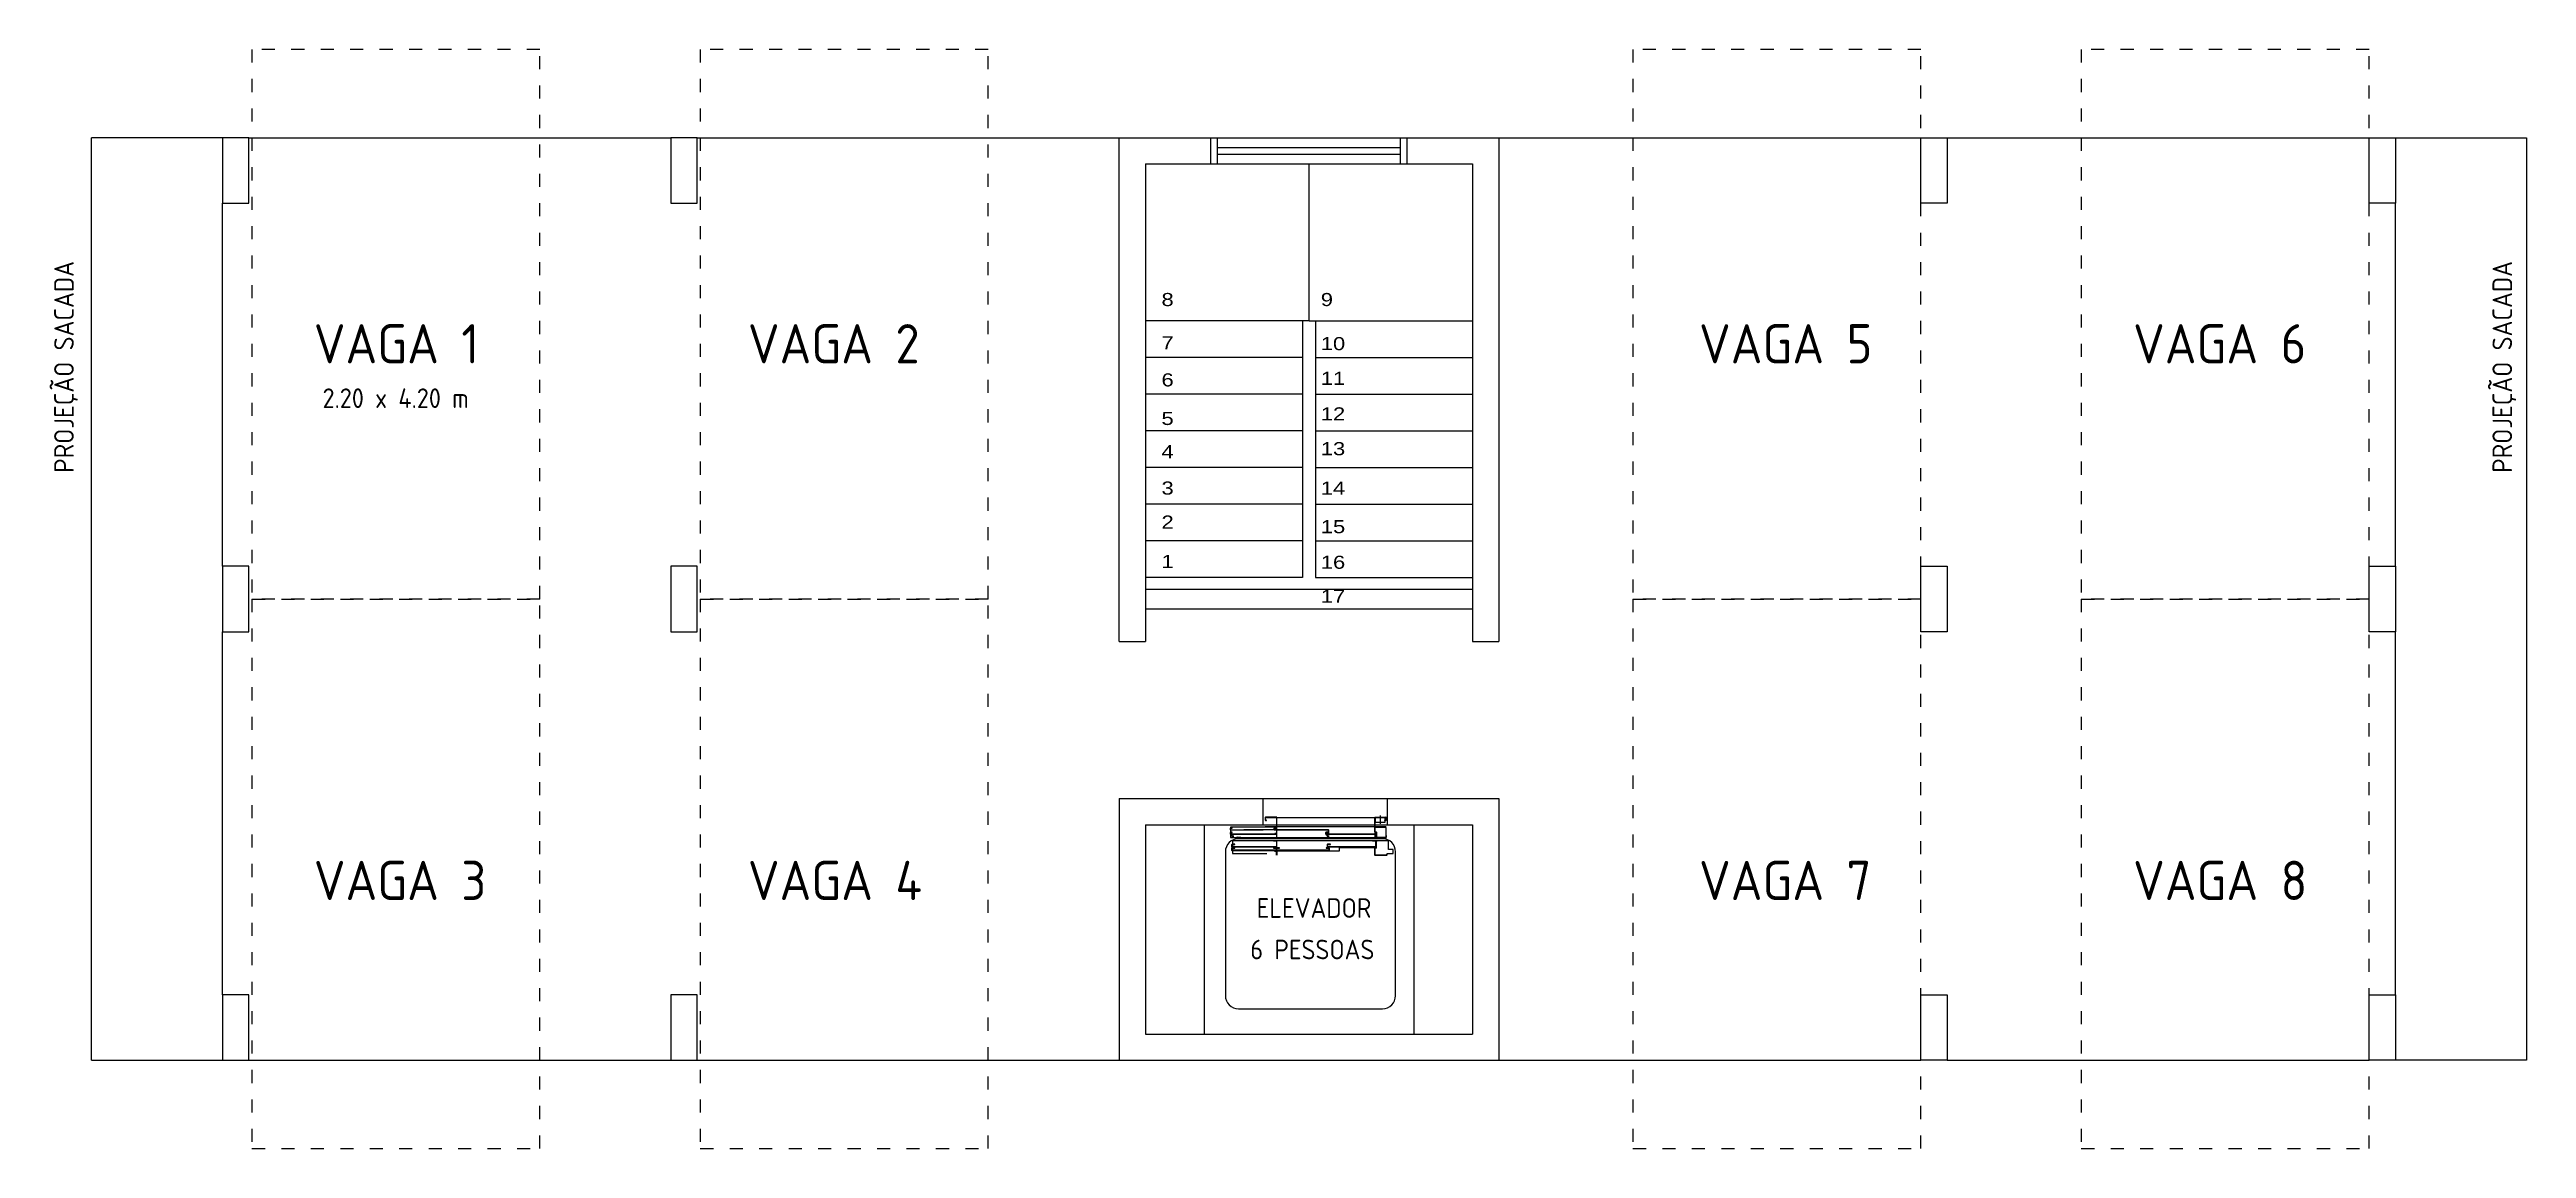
# Model space of a CAD drawing. Header units: millimetres. Extents: x 2927.1 to 2946.1, y 1557.9 to 1566.3.
import ezdxf

# ---------------------------------------------------------------- set-up
doc = ezdxf.new("R2010")
doc.units = ezdxf.units.MM
for name, pattern in [('CENTER', [2, 1.25, -0.25, 0.25, -0.25]), ('DOT2', [0.125, 0, -0.125]), ('HIDDEN', [0.375, 0.25, -0.125])]:
    doc.linetypes.add(name, pattern=pattern)
doc.styles.get("Standard").update_dxf_attribs({"font": 'arial.ttf'})
doc.styles.add('TCTABELA-TXT', font='isocp.shx')

msp = doc.modelspace()

# ---------------------------------------------------------------- hatches: boundary and pattern name
h = msp.add_hatch(color=256)
edge = h.paths.add_edge_path()
edge.add_line((2936.493, 1560.349), (2936.507, 1560.349))
edge.add_arc((2936.507, 1560.35), 0.00184, -90, 0)
edge.add_line((2936.509, 1560.35), (2936.509, 1560.435))
edge.add_arc((2936.507, 1560.435), 0.00184, 0, 90)
edge.add_line((2936.507, 1560.436), (2936.423, 1560.436))
edge.add_arc((2936.423, 1560.435), 0.00184, -270, -180)
edge.add_line((2936.421, 1560.435), (2936.421, 1560.414))
edge.add_arc((2936.423, 1560.414), 0.00184, -180, -90)
edge.add_line((2936.423, 1560.412), (2936.43, 1560.412))
edge.add_line((2936.43, 1560.412), (2936.43, 1560.414))
edge.add_line((2936.43, 1560.414), (2936.423, 1560.414))
edge.add_arc((2936.423, 1560.414), 0.000639, -180, -90, ccw=False)
edge.add_line((2936.422, 1560.414), (2936.422, 1560.435))
edge.add_arc((2936.423, 1560.435), 0.000639, -270, -180, ccw=False)
edge.add_line((2936.423, 1560.435), (2936.507, 1560.435))
edge.add_arc((2936.507, 1560.435), 0.000639, -360, -270, ccw=False)
edge.add_line((2936.507, 1560.435), (2936.507, 1560.35))
edge.add_arc((2936.507, 1560.35), 0.000639, -450, -360, ccw=False)
edge.add_line((2936.507, 1560.35), (2936.493, 1560.35))
edge.add_line((2936.493, 1560.35), (2936.493, 1560.349))
at = {"linetype": 'Continuous'}
h = msp.add_hatch(color=256, dxfattribs=at)
edge = h.paths.add_edge_path()
edge.add_arc((2936.52, 1560.352), 0.00239, -270, -180)
edge.add_line((2936.517, 1560.352), (2936.517, 1560.342))
edge.add_arc((2936.52, 1560.342), 0.00239, -180, -90)
edge.add_line((2936.52, 1560.339), (2936.903, 1560.339))
edge.add_arc((2936.903, 1560.338), 0.0012, -360, -270, ccw=False)
edge.add_line((2936.904, 1560.338), (2936.904, 1560.313))
edge.add_arc((2936.903, 1560.313), 0.0012, -90, 0, ccw=False)
edge.add_line((2936.903, 1560.312), (2936.89, 1560.312))
edge.add_line((2936.89, 1560.312), (2936.89, 1560.311))
edge.add_line((2936.89, 1560.311), (2936.903, 1560.311))
edge.add_arc((2936.903, 1560.313), 0.00239, -90, 0.0009)
edge.add_line((2936.905, 1560.313), (2936.905, 1560.338))
edge.add_arc((2936.903, 1560.338), 0.00239, -360, -270)
edge.add_line((2936.903, 1560.34), (2936.52, 1560.34))
edge.add_arc((2936.52, 1560.342), 0.0012, -180, -90, ccw=False)
edge.add_line((2936.519, 1560.342), (2936.519, 1560.352))
edge.add_arc((2936.52, 1560.352), 0.00116, -271.9125, -178.0875, ccw=False)
edge.add_line((2936.52, 1560.353), (2936.531, 1560.353))
edge.add_line((2936.531, 1560.353), (2936.531, 1560.354))
edge.add_line((2936.531, 1560.354), (2936.52, 1560.354))
h = msp.add_hatch(color=256, dxfattribs=at)
edge = h.paths.add_edge_path()
edge.add_line((2936.898, 1560.322), (2936.898, 1560.321))
edge.add_line((2936.898, 1560.321), (2936.885, 1560.321))
edge.add_arc((2936.885, 1560.32), 0.000639, -270, -180)
edge.add_line((2936.885, 1560.32), (2936.885, 1560.306))
edge.add_arc((2936.885, 1560.306), 0.000639, -180, -90)
edge.add_line((2936.885, 1560.305), (2936.893, 1560.305))
edge.add_arc((2936.893, 1560.304), 0.00176, -360, -270, ccw=False)
edge.add_line((2936.895, 1560.304), (2936.895, 1560.292))
edge.add_arc((2936.896, 1560.292), 0.000639, -180, -90)
edge.add_line((2936.896, 1560.291), (2936.91, 1560.291))
edge.add_line((2936.91, 1560.291), (2936.91, 1560.29))
edge.add_line((2936.91, 1560.29), (2936.896, 1560.29))
edge.add_arc((2936.896, 1560.292), 0.0016, -180, -90, ccw=False)
edge.add_line((2936.894, 1560.292), (2936.894, 1560.304))
edge.add_arc((2936.893, 1560.304), 0.000798, 0, 90)
edge.add_line((2936.893, 1560.305), (2936.885, 1560.305))
edge.add_arc((2936.885, 1560.306), 0.0016, -180, -90, ccw=False)
edge.add_line((2936.884, 1560.306), (2936.884, 1560.32))
edge.add_arc((2936.885, 1560.32), 0.0016, -270, -180, ccw=False)
edge.add_line((2936.885, 1560.322), (2936.898, 1560.322))
h = msp.add_hatch(color=256, dxfattribs=at)
edge = h.paths.add_edge_path()
edge.add_arc((2936.887, 1560.318), 0.00239, -270, -180)
edge.add_line((2936.885, 1560.318), (2936.885, 1560.308))
edge.add_arc((2936.887, 1560.308), 0.00239, -180, -90)
edge.add_line((2936.887, 1560.306), (2937.264, 1560.306))
edge.add_arc((2937.264, 1560.304), 0.0012, -360, -270, ccw=False)
edge.add_line((2937.265, 1560.304), (2937.265, 1560.28))
edge.add_arc((2937.264, 1560.28), 0.0012, -450, -360, ccw=False)
edge.add_line((2937.264, 1560.278), (2937.251, 1560.278))
edge.add_line((2937.251, 1560.278), (2937.251, 1560.277))
edge.add_line((2937.251, 1560.277), (2937.264, 1560.277))
edge.add_arc((2937.264, 1560.28), 0.00239, -90, 0.0009)
edge.add_line((2937.266, 1560.28), (2937.266, 1560.304))
edge.add_arc((2937.264, 1560.304), 0.00239, 0, 90)
edge.add_line((2937.264, 1560.307), (2936.887, 1560.307))
edge.add_arc((2936.887, 1560.308), 0.0012, -180, -90, ccw=False)
edge.add_line((2936.886, 1560.308), (2936.886, 1560.318))
edge.add_arc((2936.887, 1560.318), 0.00116, -271.9125, -178.0875, ccw=False)
edge.add_line((2936.887, 1560.32), (2936.898, 1560.32))
edge.add_line((2936.898, 1560.32), (2936.898, 1560.321))
edge.add_line((2936.898, 1560.321), (2936.887, 1560.321))
h = msp.add_hatch(color=256)
edge = h.paths.add_edge_path()
edge.add_line((2937.335, 1560.414), (2937.343, 1560.414))
edge.add_arc((2937.343, 1560.414), 0.000639, -90, 0)
edge.add_line((2937.344, 1560.414), (2937.344, 1560.435))
edge.add_arc((2937.343, 1560.435), 0.000639, -360, -270)
edge.add_line((2937.343, 1560.435), (2937.259, 1560.435))
edge.add_arc((2937.259, 1560.435), 0.000639, -270, -180)
edge.add_line((2937.258, 1560.435), (2937.258, 1560.325))
edge.add_arc((2937.259, 1560.325), 0.000639, -180, -90)
edge.add_line((2937.259, 1560.324), (2937.267, 1560.324))
edge.add_arc((2937.267, 1560.321), 0.00303, -360, -270, ccw=False)
edge.add_line((2937.27, 1560.321), (2937.27, 1560.283))
edge.add_arc((2937.271, 1560.283), 0.000639, -180, -90)
edge.add_line((2937.271, 1560.283), (2937.343, 1560.283))
edge.add_arc((2937.343, 1560.283), 0.000639, -90, 0)
edge.add_line((2937.344, 1560.283), (2937.344, 1560.296))
edge.add_line((2937.344, 1560.296), (2937.345, 1560.296))
edge.add_line((2937.345, 1560.296), (2937.345, 1560.283))
edge.add_arc((2937.343, 1560.283), 0.00184, -90, 0, ccw=False)
edge.add_line((2937.343, 1560.282), (2937.271, 1560.282))
edge.add_arc((2937.271, 1560.283), 0.00184, -180, -90, ccw=False)
edge.add_line((2937.269, 1560.283), (2937.269, 1560.321))
edge.add_arc((2937.267, 1560.321), 0.00184, -360, -270)
edge.add_line((2937.267, 1560.323), (2937.259, 1560.323))
edge.add_arc((2937.259, 1560.325), 0.00184, -180, -90, ccw=False)
edge.add_line((2937.257, 1560.325), (2937.257, 1560.435))
edge.add_arc((2937.259, 1560.435), 0.00184, -270, -180, ccw=False)
edge.add_line((2937.259, 1560.436), (2937.343, 1560.436))
edge.add_arc((2937.343, 1560.435), 0.00184, -360, -270, ccw=False)
edge.add_line((2937.345, 1560.435), (2937.345, 1560.414))
edge.add_arc((2937.343, 1560.414), 0.00184, -90, 0, ccw=False)
edge.add_line((2937.343, 1560.412), (2937.335, 1560.412))
edge.add_line((2937.335, 1560.412), (2937.335, 1560.414))
h = msp.add_hatch(color=256)
edge = h.paths.add_edge_path()
edge.add_line((2936.506, 1560.145), (2936.418, 1560.145))
edge.add_arc((2936.418, 1560.147), 0.00239, -180.0023, -90.0023, ccw=False)
edge.add_line((2936.416, 1560.147), (2936.416, 1560.153))
edge.add_line((2936.416, 1560.153), (2936.417, 1560.153))
edge.add_line((2936.417, 1560.153), (2936.417, 1560.147))
edge.add_arc((2936.418, 1560.147), 0.0012, -180.0044, -91.5618)
edge.add_line((2936.418, 1560.146), (2936.506, 1560.146))
edge.add_arc((2936.506, 1560.147), 0.0012, -89.9939, -0.0012)
edge.add_line((2936.507, 1560.147), (2936.507, 1560.174))
edge.add_arc((2936.506, 1560.174), 0.0012, -359.9988, -270.0109)
edge.add_line((2936.506, 1560.175), (2936.493, 1560.175))
edge.add_line((2936.493, 1560.175), (2936.493, 1560.177))
edge.add_line((2936.493, 1560.177), (2936.506, 1560.177))
edge.add_arc((2936.506, 1560.174), 0.00231, -362.1651, -267.8349, ccw=False)
edge.add_line((2936.509, 1560.174), (2936.509, 1560.147))
edge.add_arc((2936.506, 1560.147), 0.0024, -449.8635, -359.9955, ccw=False)
h = msp.add_hatch(color=256)
edge = h.paths.add_edge_path()
edge.add_arc((2936.907, 1560.185), 0.00287, -89.9944, -0.0056)
edge.add_line((2936.91, 1560.185), (2936.91, 1560.199))
edge.add_arc((2936.907, 1560.199), 0.00287, -359.9978, -270.0022)
edge.add_line((2936.907, 1560.202), (2936.886, 1560.202))
edge.add_line((2936.886, 1560.202), (2936.886, 1560.2))
edge.add_line((2936.886, 1560.2), (2936.907, 1560.2))
edge.add_arc((2936.907, 1560.199), 0.000958, -359.988, -270.012, ccw=False)
edge.add_line((2936.908, 1560.199), (2936.908, 1560.185))
edge.add_arc((2936.907, 1560.185), 0.000958, -89.9777, -0.0223, ccw=False)
edge.add_line((2936.907, 1560.184), (2936.538, 1560.184))
edge.add_arc((2936.538, 1560.185), 0.000958, -179.9777, -90.0223, ccw=False)
edge.add_line((2936.537, 1560.185), (2936.537, 1560.199))
edge.add_arc((2936.538, 1560.199), 0.000958, -269.988, -180.012, ccw=False)
edge.add_line((2936.538, 1560.2), (2936.559, 1560.2))
edge.add_line((2936.559, 1560.2), (2936.559, 1560.202))
edge.add_line((2936.559, 1560.202), (2936.538, 1560.202))
edge.add_arc((2936.538, 1560.199), 0.00287, -269.9978, -180.0022)
edge.add_line((2936.536, 1560.199), (2936.536, 1560.185))
edge.add_arc((2936.538, 1560.185), 0.00287, -179.9944, -90.0056)
edge.add_line((2936.538, 1560.182), (2936.907, 1560.182))
h = msp.add_hatch(color=256)
edge = h.paths.add_edge_path()
edge.add_arc((2937.262, 1560.254), 0.000958, -359.9923, -270.0016, ccw=False)
edge.add_line((2937.263, 1560.254), (2937.263, 1560.211))
edge.add_arc((2937.262, 1560.211), 0.000958, -89.988, -0.012, ccw=False)
edge.add_line((2937.262, 1560.211), (2936.897, 1560.211))
edge.add_arc((2936.897, 1560.211), 0.000958, -179.9984, -90.0077, ccw=False)
edge.add_line((2936.896, 1560.211), (2936.896, 1560.226))
edge.add_arc((2936.897, 1560.226), 0.000958, -269.9923, -180.0016, ccw=False)
edge.add_line((2936.897, 1560.227), (2936.918, 1560.227))
edge.add_line((2936.918, 1560.227), (2936.918, 1560.229))
edge.add_line((2936.918, 1560.229), (2936.897, 1560.229))
edge.add_arc((2936.897, 1560.226), 0.00287, -269.9958, -180.0002)
edge.add_line((2936.894, 1560.226), (2936.894, 1560.211))
edge.add_arc((2936.897, 1560.211), 0.00287, -180.0027, -89.9973)
edge.add_line((2936.897, 1560.209), (2937.263, 1560.209))
edge.add_arc((2937.263, 1560.211), 0.00192, -89.4879, 0.0032)
edge.add_line((2937.265, 1560.211), (2937.265, 1560.254))
edge.add_arc((2937.262, 1560.254), 0.00287, -359.9978, -270.0022)
edge.add_line((2937.262, 1560.256), (2937.241, 1560.256))
edge.add_line((2937.241, 1560.256), (2937.241, 1560.255))
edge.add_line((2937.241, 1560.255), (2937.262, 1560.255))
h = msp.add_hatch(color=256)
edge = h.paths.add_edge_path()
edge.add_arc((2937.272, 1560.254), 0.00255, -269.9981, -180.0046)
edge.add_line((2937.269, 1560.254), (2937.269, 1560.203))
edge.add_arc((2937.268, 1560.203), 0.00128, -88.348, -1.652, ccw=False)
edge.add_line((2937.268, 1560.202), (2937.26, 1560.202))
edge.add_arc((2937.26, 1560.2), 0.00256, -269.9935, -180.0065)
edge.add_line((2937.257, 1560.2), (2937.257, 1560.147))
edge.add_arc((2937.26, 1560.147), 0.00239, -180, -90)
edge.add_line((2937.26, 1560.145), (2937.347, 1560.145))
edge.add_arc((2937.347, 1560.147), 0.00239, -88.899, 0.0051)
edge.add_line((2937.35, 1560.147), (2937.35, 1560.153))
edge.add_line((2937.35, 1560.153), (2937.349, 1560.153))
edge.add_line((2937.349, 1560.153), (2937.349, 1560.147))
edge.add_arc((2937.347, 1560.147), 0.0012, -87.7204, -0.0264, ccw=False)
edge.add_line((2937.347, 1560.146), (2937.26, 1560.146))
edge.add_arc((2937.26, 1560.147), 0.0012, -180, -90.5171, ccw=False)
edge.add_line((2937.258, 1560.147), (2937.258, 1560.2))
edge.add_arc((2937.26, 1560.2), 0.00128, -269.9958, -180.0087, ccw=False)
edge.add_line((2937.26, 1560.201), (2937.268, 1560.201))
edge.add_arc((2937.268, 1560.203), 0.00255, -89.8291, -1.1685)
edge.add_line((2937.27, 1560.203), (2937.27, 1560.254))
edge.add_arc((2937.272, 1560.254), 0.00128, -269.9926, -180.0165, ccw=False)
edge.add_line((2937.272, 1560.255), (2937.275, 1560.255))
edge.add_line((2937.275, 1560.255), (2937.275, 1560.256))
edge.add_line((2937.275, 1560.256), (2937.272, 1560.256))

# ---------------------------------------------------------------- linework, layer by layer
for p, q in [((2927.455, 1558.639), (2927.455, 1565.629)), ((2928.455, 1565.629), (2927.455, 1565.629)), ((2928.655, 1565.629), (2931.88, 1565.629)), ((2932.08, 1565.629), (2935.305, 1565.629)), ((2935.305, 1561.779), (2935.305, 1565.629)), ((2935.305, 1565.629), (2936.005, 1565.629)), ((2936.005, 1565.429), (2936.005, 1565.629)), ((2936.005, 1565.629), (2937.505, 1565.629)), ((2936.055, 1565.429), (2936.055, 1565.629)), ((2937.455, 1565.429), (2937.455, 1565.629)), ((2937.505, 1565.629), (2938.205, 1565.629)), ((2937.505, 1565.429), (2937.505, 1565.629)), ((2938.205, 1565.629), (2941.43, 1565.629)), ((2941.63, 1565.629), (2944.855, 1565.629)), ((2935.505, 1565.429), (2936.005, 1565.429)), ((2936.005, 1565.429), (2937.505, 1565.429)), ((2936.055, 1565.554), (2937.455, 1565.554)), ((2936.055, 1565.504), (2937.455, 1565.504)), ((2937.505, 1565.429), (2938.005, 1565.429)), ((2928.455, 1562.354), (2928.455, 1565.129)), ((2945.055, 1562.354), (2945.055, 1565.129)), ((2936.755, 1564.229), (2935.505, 1564.229)), ((2936.705, 1564.229), (2936.705, 1562.269)), ((2936.755, 1564.229), (2938.005, 1564.229)), ((2936.805, 1564.229), (2936.805, 1562.269)), ((2936.705, 1563.949), (2935.505, 1563.949)), ((2936.805, 1563.949), (2938.005, 1563.949)), ((2936.705, 1563.669), (2935.505, 1563.669)), ((2936.805, 1563.669), (2938.005, 1563.669)), ((2936.705, 1563.389), (2935.505, 1563.389)), ((2936.805, 1563.389), (2938.005, 1563.389)), ((2936.705, 1563.109), (2935.505, 1563.109)), ((2936.805, 1563.109), (2938.005, 1563.109)), ((2936.705, 1562.829), (2935.505, 1562.829)), ((2936.805, 1562.829), (2938.005, 1562.829)), ((2936.705, 1562.549), (2935.505, 1562.549)), ((2936.805, 1562.549), (2938.005, 1562.549)), ((2936.705, 1562.269), (2935.505, 1562.269)), ((2936.805, 1562.269), (2938.005, 1562.269)), ((2935.505, 1562.179), (2938.005, 1562.179)), ((2935.505, 1562.029), (2938.005, 1562.029)), ((2928.455, 1559.079), (2928.455, 1561.854)), ((2945.055, 1559.079), (2945.055, 1561.854)), ((2935.305, 1560.579), (2936.405, 1560.579)), ((2936.405, 1560.379), (2936.405, 1560.579)), ((2936.405, 1560.579), (2937.355, 1560.579)), ((2937.355, 1560.579), (2938.205, 1560.579)), ((2937.355, 1560.379), (2937.355, 1560.579)), ((2935.505, 1560.379), (2936.405, 1560.379)), ((2935.955, 1560.379), (2935.955, 1558.779)), ((2936.507, 1560.361), (2936.156, 1560.361)), ((2936.156, 1560.361), (2936.156, 1560.282)), ((2936.506, 1560.307), (2936.156, 1560.307)), ((2936.405, 1560.379), (2937.355, 1560.379)), ((2936.421, 1560.435), (2936.421, 1560.414)), ((2936.421, 1560.365), (2937.345, 1560.365)), ((2936.422, 1560.414), (2936.422, 1560.435)), ((2936.507, 1560.436), (2936.423, 1560.436)), ((2936.423, 1560.435), (2936.507, 1560.435)), ((2936.43, 1560.414), (2936.423, 1560.414)), ((2936.423, 1560.412), (2936.43, 1560.412)), ((2936.43, 1560.412), (2936.43, 1560.414)), ((2936.487, 1560.352), (2936.487, 1560.342)), ((2936.489, 1560.342), (2936.489, 1560.352)), ((2936.501, 1560.354), (2936.49, 1560.354)), ((2936.49, 1560.353), (2936.501, 1560.353)), ((2936.903, 1560.34), (2936.49, 1560.34)), ((2936.49, 1560.339), (2936.903, 1560.339)), ((2936.507, 1560.35), (2936.493, 1560.35)), ((2936.493, 1560.35), (2936.493, 1560.349)), ((2936.493, 1560.349), (2936.507, 1560.349)), ((2936.506, 1560.312), (2936.493, 1560.312)), ((2936.493, 1560.312), (2936.493, 1560.311)), ((2936.493, 1560.311), (2936.506, 1560.311)), ((2936.501, 1560.353), (2936.501, 1560.354)), ((2936.507, 1560.435), (2936.507, 1560.35)), ((2936.509, 1560.35), (2936.509, 1560.435)), ((2936.509, 1560.343), (2936.509, 1560.434)), ((2936.509, 1560.434), (2937.257, 1560.434)), ((2936.509, 1560.278), (2936.509, 1560.365)), ((2936.884, 1560.306), (2936.884, 1560.32)), ((2936.885, 1560.322), (2936.898, 1560.322)), ((2936.898, 1560.321), (2936.885, 1560.321)), ((2936.885, 1560.32), (2936.885, 1560.306)), ((2936.885, 1560.318), (2936.885, 1560.308)), ((2936.886, 1560.308), (2936.886, 1560.318)), ((2936.898, 1560.321), (2936.887, 1560.321)), ((2936.887, 1560.32), (2936.898, 1560.32)), ((2937.264, 1560.307), (2936.887, 1560.307)), ((2936.903, 1560.312), (2936.89, 1560.312)), ((2936.89, 1560.312), (2936.89, 1560.311)), ((2936.89, 1560.311), (2936.903, 1560.311)), ((2936.898, 1560.322), (2936.898, 1560.321)), ((2936.898, 1560.32), (2936.898, 1560.321)), ((2936.904, 1560.338), (2936.904, 1560.313)), ((2936.905, 1560.313), (2936.905, 1560.338)), ((2937.257, 1560.325), (2937.257, 1560.435)), ((2937.257, 1560.434), (2937.257, 1560.307)), ((2937.258, 1560.435), (2937.258, 1560.325)), ((2937.345, 1560.357), (2937.258, 1560.357)), ((2937.259, 1560.436), (2937.343, 1560.436)), ((2937.343, 1560.435), (2937.259, 1560.435)), ((2937.259, 1560.324), (2937.267, 1560.324)), ((2937.267, 1560.323), (2937.259, 1560.323)), ((2937.269, 1560.283), (2937.269, 1560.321)), ((2937.27, 1560.321), (2937.27, 1560.283)), ((2937.335, 1560.414), (2937.343, 1560.414)), ((2937.335, 1560.412), (2937.335, 1560.414)), ((2937.343, 1560.412), (2937.335, 1560.412)), ((2937.344, 1560.414), (2937.344, 1560.435)), ((2937.345, 1560.435), (2937.345, 1560.414)), ((2937.345, 1560.277), (2937.345, 1560.357)), ((2937.355, 1560.379), (2938.005, 1560.379)), ((2937.555, 1560.379), (2937.555, 1558.779)), ((2936.156, 1560.306), (2936.506, 1560.306)), ((2936.156, 1560.305), (2936.164, 1560.305)), ((2936.164, 1560.305), (2936.156, 1560.305)), ((2936.156, 1560.282), (2936.234, 1560.282)), ((2936.164, 1560.226), (2936.164, 1560.211)), ((2936.164, 1560.199), (2936.164, 1560.185)), ((2936.165, 1560.304), (2936.165, 1560.292)), ((2936.165, 1560.292), (2936.165, 1560.304)), ((2936.166, 1560.291), (2936.18, 1560.291)), ((2936.18, 1560.29), (2936.166, 1560.29)), ((2936.166, 1560.211), (2936.166, 1560.226)), ((2936.166, 1560.185), (2936.166, 1560.199)), ((2936.188, 1560.229), (2936.167, 1560.229)), ((2936.167, 1560.227), (2936.188, 1560.227)), ((2936.506, 1560.211), (2936.167, 1560.211)), ((2936.167, 1560.209), (2936.507, 1560.209)), ((2936.188, 1560.202), (2936.167, 1560.202)), ((2936.167, 1560.2), (2936.188, 1560.2)), ((2936.506, 1560.184), (2936.167, 1560.184)), ((2936.167, 1560.182), (2936.506, 1560.182)), ((2937.362, 1560.256), (2936.171, 1560.256)), ((2936.171, 1560.256), (2936.171, 1560.158)), ((2936.171, 1560.158), (2936.434, 1560.158)), ((2936.18, 1560.291), (2936.18, 1560.29)), ((2936.188, 1560.227), (2936.188, 1560.229)), ((2936.188, 1560.2), (2936.188, 1560.202)), ((2936.234, 1560.282), (2936.205, 1560.283)), ((2936.206, 1560.283), (2936.207, 1560.282)), ((2936.207, 1560.282), (2936.507, 1560.282)), ((2936.506, 1560.256), (2936.485, 1560.256)), ((2936.485, 1560.256), (2936.485, 1560.255)), ((2936.485, 1560.255), (2936.506, 1560.255)), ((2936.506, 1560.202), (2936.485, 1560.202)), ((2936.485, 1560.202), (2936.485, 1560.2)), ((2936.485, 1560.2), (2936.506, 1560.2)), ((2936.506, 1560.278), (2936.493, 1560.278)), ((2936.493, 1560.278), (2936.493, 1560.277)), ((2936.493, 1560.277), (2936.506, 1560.277)), ((2936.493, 1560.175), (2936.493, 1560.177)), ((2936.493, 1560.177), (2936.506, 1560.177)), ((2936.985, 1560.177), (2936.493, 1560.177)), ((2936.506, 1560.175), (2936.493, 1560.175)), ((2936.506, 1560.199), (2936.506, 1560.185)), ((2936.507, 1560.304), (2936.507, 1560.28)), ((2936.507, 1560.254), (2936.507, 1560.211)), ((2936.507, 1560.199), (2936.507, 1560.185)), ((2936.507, 1560.185), (2936.507, 1560.199)), ((2936.507, 1560.147), (2936.507, 1560.174)), ((2936.507, 1560.147), (2936.507, 1560.174)), ((2936.529, 1560.202), (2936.508, 1560.202)), ((2936.508, 1560.2), (2936.529, 1560.2)), ((2936.907, 1560.184), (2936.508, 1560.184)), ((2936.508, 1560.182), (2936.907, 1560.182)), ((2936.509, 1560.28), (2936.509, 1560.304)), ((2936.509, 1560.277), (2936.509, 1560.278)), ((2936.509, 1560.278), (2937.257, 1560.278)), ((2937.251, 1560.278), (2936.509, 1560.278)), ((2937.257, 1560.277), (2936.509, 1560.277)), ((2936.509, 1560.211), (2936.509, 1560.254)), ((2936.509, 1560.185), (2936.509, 1560.199)), ((2936.509, 1560.174), (2936.509, 1560.147)), ((2936.529, 1560.2), (2936.529, 1560.202)), ((2936.885, 1560.305), (2936.893, 1560.305)), ((2936.893, 1560.305), (2936.885, 1560.305)), ((2936.907, 1560.202), (2936.886, 1560.202)), ((2936.886, 1560.202), (2936.886, 1560.2)), ((2936.886, 1560.2), (2936.907, 1560.2)), ((2936.887, 1560.306), (2937.264, 1560.306)), ((2936.894, 1560.292), (2936.894, 1560.304)), ((2936.894, 1560.226), (2936.894, 1560.211)), ((2936.895, 1560.304), (2936.895, 1560.292)), ((2936.896, 1560.291), (2936.91, 1560.291)), ((2936.91, 1560.29), (2936.896, 1560.29)), ((2936.896, 1560.211), (2936.896, 1560.226)), ((2936.918, 1560.229), (2936.897, 1560.229)), ((2936.897, 1560.227), (2936.918, 1560.227)), ((2937.262, 1560.211), (2936.897, 1560.211)), ((2936.897, 1560.209), (2937.263, 1560.209)), ((2936.908, 1560.199), (2936.908, 1560.185)), ((2936.91, 1560.291), (2936.91, 1560.29)), ((2936.91, 1560.185), (2936.91, 1560.199)), ((2936.91, 1560.192), (2936.91, 1560.199)), ((2936.918, 1560.227), (2936.918, 1560.229)), ((2937.26, 1560.202), (2936.985, 1560.202)), ((2936.985, 1560.202), (2936.985, 1560.177)), ((2937.262, 1560.256), (2937.241, 1560.256)), ((2937.241, 1560.256), (2937.241, 1560.255)), ((2937.241, 1560.255), (2937.262, 1560.255)), ((2937.264, 1560.278), (2937.251, 1560.278)), ((2937.251, 1560.278), (2937.251, 1560.277)), ((2937.251, 1560.277), (2937.264, 1560.277)), ((2937.257, 1560.306), (2937.257, 1560.278)), ((2937.257, 1560.278), (2937.257, 1560.277)), ((2937.257, 1560.277), (2937.345, 1560.277)), ((2937.257, 1560.2), (2937.257, 1560.147)), ((2937.258, 1560.147), (2937.258, 1560.2)), ((2937.268, 1560.202), (2937.26, 1560.202)), ((2937.26, 1560.201), (2937.268, 1560.201)), ((2937.347, 1560.146), (2937.26, 1560.146)), ((2937.26, 1560.145), (2937.347, 1560.145)), ((2937.263, 1560.254), (2937.263, 1560.211)), ((2937.265, 1560.304), (2937.265, 1560.28)), ((2937.265, 1560.211), (2937.265, 1560.254)), ((2937.266, 1560.28), (2937.266, 1560.304)), ((2937.269, 1560.254), (2937.269, 1560.203)), ((2937.27, 1560.203), (2937.27, 1560.254)), ((2937.271, 1560.283), (2937.343, 1560.283)), ((2937.343, 1560.282), (2937.271, 1560.282)), ((2937.275, 1560.256), (2937.272, 1560.256)), ((2937.272, 1560.255), (2937.275, 1560.255)), ((2937.275, 1560.255), (2937.275, 1560.256)), ((2937.344, 1560.283), (2937.344, 1560.296)), ((2937.344, 1560.296), (2937.345, 1560.296)), ((2937.345, 1560.296), (2937.345, 1560.283)), ((2937.35, 1560.153), (2937.349, 1560.153)), ((2937.349, 1560.153), (2937.349, 1560.147)), ((2937.35, 1560.147), (2937.35, 1560.153)), ((2937.352, 1560.145), (2937.352, 1560.158)), ((2937.352, 1560.158), (2937.397, 1560.158)), ((2937.362, 1560.19), (2937.362, 1560.256)), ((2937.397, 1560.19), (2937.362, 1560.19)), ((2937.397, 1560.158), (2937.397, 1560.19)), ((2935.505, 1558.779), (2938.005, 1558.779)), ((2928.655, 1558.579), (2931.88, 1558.579)), ((2932.08, 1558.579), (2935.305, 1558.579)), ((2935.305, 1558.579), (2938.205, 1558.579)), ((2938.205, 1558.579), (2941.43, 1558.579)), ((2941.63, 1558.579), (2944.855, 1558.579))]:
    msp.add_line(p, q)
for p, q in [((2938.205, 1565.629), (2938.205, 1561.779)), ((2935.505, 1565.429), (2935.505, 1561.779)), ((2936.755, 1564.229), (2936.755, 1565.429)), ((2938.005, 1565.429), (2938.005, 1561.779)), ((2935.305, 1561.779), (2935.505, 1561.779)), ((2938.005, 1561.779), (2938.205, 1561.779)), ((2935.305, 1560.579), (2935.305, 1558.579)), ((2938.205, 1560.579), (2938.205, 1558.579)), ((2935.505, 1560.379), (2935.505, 1558.779)), ((2937.26, 1560.437), (2937.338, 1560.437)), ((2937.26, 1560.435), (2937.26, 1560.437)), ((2937.338, 1560.435), (2937.26, 1560.435)), ((2937.264, 1560.435), (2937.334, 1560.435)), ((2937.264, 1560.395), (2937.264, 1560.435)), ((2937.334, 1560.395), (2937.264, 1560.395)), ((2937.334, 1560.435), (2937.334, 1560.395)), ((2937.338, 1560.437), (2937.338, 1560.435)), ((2938.005, 1560.379), (2938.005, 1558.779))]:
    msp.add_line(p, q, dxfattribs=at)
at = {"linetype": 'HIDDEN'}
for p, q in [((2936.154, 1560.352), (2936.154, 1560.342)), ((2936.154, 1560.306), (2936.154, 1560.32)), ((2936.154, 1560.318), (2936.154, 1560.308)), ((2936.155, 1560.342), (2936.155, 1560.352)), ((2936.155, 1560.32), (2936.155, 1560.306)), ((2936.155, 1560.308), (2936.155, 1560.318)), ((2936.167, 1560.354), (2936.156, 1560.354)), ((2936.156, 1560.353), (2936.167, 1560.353)), ((2936.506, 1560.34), (2936.156, 1560.34)), ((2936.156, 1560.339), (2936.506, 1560.339)), ((2936.156, 1560.322), (2936.169, 1560.322)), ((2936.167, 1560.321), (2936.156, 1560.321)), ((2936.169, 1560.321), (2936.156, 1560.321)), ((2936.156, 1560.32), (2936.167, 1560.32)), ((2936.167, 1560.353), (2936.167, 1560.354)), ((2936.167, 1560.32), (2936.167, 1560.321)), ((2936.169, 1560.322), (2936.169, 1560.321)), ((2936.507, 1560.338), (2936.507, 1560.313)), ((2936.509, 1560.313), (2936.509, 1560.338))]:
    msp.add_line(p, q, dxfattribs=at)
at = {"linetype": 'CENTER'}
msp.add_line((2937.299, 1560.449), (2937.299, 1560.386), dxfattribs=at)
at = {"linetype": 'DOT2'}
for points in [[(2928.68, 1562.104), (2930.88, 1562.104), (2930.88, 1566.304), (2928.68, 1566.304)], [(2932.105, 1562.104), (2934.305, 1562.104), (2934.305, 1566.304), (2932.105, 1566.304)], [(2939.23, 1562.104), (2941.43, 1562.104), (2941.43, 1566.304), (2939.23, 1566.304)], [(2942.655, 1562.104), (2944.855, 1562.104), (2944.855, 1566.304), (2942.655, 1566.304)], [(2928.68, 1557.904), (2930.88, 1557.904), (2930.88, 1562.104), (2928.68, 1562.104)], [(2932.105, 1557.904), (2934.305, 1557.904), (2934.305, 1562.104), (2932.105, 1562.104)], [(2939.23, 1557.904), (2941.43, 1557.904), (2941.43, 1562.104), (2939.23, 1562.104)], [(2942.655, 1557.904), (2944.855, 1557.904), (2944.855, 1562.104), (2942.655, 1562.104)]]:
    msp.add_lwpolyline(points, close=True, dxfattribs=at)
for points in [[(2928.455, 1565.129), (2928.655, 1565.129), (2928.655, 1565.629), (2928.455, 1565.629)], [(2931.88, 1565.129), (2932.08, 1565.129), (2932.08, 1565.629), (2931.88, 1565.629)], [(2941.63, 1565.129), (2941.43, 1565.129), (2941.43, 1565.629), (2941.63, 1565.629)], [(2945.055, 1565.129), (2944.855, 1565.129), (2944.855, 1565.629), (2945.055, 1565.629)], [(2928.455, 1561.854), (2928.655, 1561.854), (2928.655, 1562.354), (2928.455, 1562.354)], [(2931.88, 1561.854), (2932.08, 1561.854), (2932.08, 1562.354), (2931.88, 1562.354)], [(2941.63, 1561.854), (2941.43, 1561.854), (2941.43, 1562.354), (2941.63, 1562.354)], [(2945.055, 1561.854), (2944.855, 1561.854), (2944.855, 1562.354), (2945.055, 1562.354)], [(2928.455, 1558.579), (2928.655, 1558.579), (2928.655, 1559.079), (2928.455, 1559.079)], [(2931.88, 1558.579), (2932.08, 1558.579), (2932.08, 1559.079), (2931.88, 1559.079)], [(2941.63, 1558.579), (2941.43, 1558.579), (2941.43, 1559.079), (2941.63, 1559.079)], [(2945.055, 1558.579), (2944.855, 1558.579), (2944.855, 1559.079), (2945.055, 1559.079)]]:
    msp.add_lwpolyline(points, close=True)
for points in [[(2945.055, 1565.629), (2946.055, 1565.629), (2946.055, 1558.579), (2945.055, 1558.579)], [(2927.455, 1558.579), (2927.455, 1558.699)], [(2927.455, 1558.579), (2928.455, 1558.579)]]:
    msp.add_lwpolyline(points)
msp.add_lwpolyline([(2936.116, 1560.172), (2936.116, 1559.072, 0.414214), (2936.216, 1558.972), (2937.316, 1558.972, 0.414214), (2937.416, 1559.072), (2937.416, 1560.172, 0.414214), (2937.316, 1560.272), (2936.216, 1560.272, 0.414214)], format="xyb", close=True)
at = {"linetype": 'HIDDEN'}
for centre, radius, start, end in [((2936.156, 1560.352), 0.00239, 90, 180), ((2936.156, 1560.342), 0.00239, 180, 270), ((2936.156, 1560.32), 0.0016, 90, 180), ((2936.156, 1560.318), 0.00239, 90, 180), ((2936.156, 1560.352), 0.00116, 88.0875, 181.9125), ((2936.156, 1560.342), 0.0012, 180, 270), ((2936.156, 1560.32), 0.000639, 90, 180), ((2936.156, 1560.318), 0.00116, 88.0875, 181.9125), ((2936.506, 1560.338), 0.00239, 0, 90), ((2936.506, 1560.338), 0.0012, 0, 90)]:
    msp.add_arc(centre, radius, start, end, dxfattribs=at)
for centre, radius, start, end in [((2936.156, 1560.308), 0.00239, 180, 270), ((2936.156, 1560.308), 0.0012, 180, 270), ((2936.423, 1560.435), 0.00184, 90, 180), ((2936.423, 1560.414), 0.00184, 180, 270), ((2936.423, 1560.435), 0.000639, 90, 180), ((2936.423, 1560.414), 0.000639, 180, 270), ((2936.49, 1560.352), 0.00239, 90, 180), ((2936.49, 1560.342), 0.00239, 180, 270), ((2936.49, 1560.352), 0.00116, 88.0875, 181.9125), ((2936.49, 1560.342), 0.0012, 180, 270), ((2936.506, 1560.313), 0.0012, 270, 360), ((2936.506, 1560.313), 0.00239, 270, 0.0009), ((2936.506, 1560.304), 0.00239, 0, 90), ((2936.507, 1560.435), 0.00184, 360, 90), ((2936.507, 1560.435), 0.000639, 360, 90), ((2936.507, 1560.35), 0.00184, 270, 0), ((2936.507, 1560.35), 0.000639, 270, 0), ((2936.885, 1560.32), 0.0016, 90, 180), ((2936.887, 1560.318), 0.00239, 90, 180), ((2936.885, 1560.32), 0.000639, 90, 180), ((2936.887, 1560.308), 0.00239, 180, 270), ((2936.887, 1560.318), 0.00116, 88.0875, 181.9125), ((2936.887, 1560.308), 0.0012, 180, 270), ((2936.903, 1560.338), 0.00239, 0, 90), ((2936.903, 1560.338), 0.0012, 0, 90), ((2936.903, 1560.313), 0.0012, 270, 360), ((2936.903, 1560.313), 0.00239, 270, 0.0009), ((2937.259, 1560.435), 0.00184, 90, 180), ((2937.259, 1560.325), 0.00184, 180, 270), ((2937.259, 1560.435), 0.000639, 90, 180), ((2937.259, 1560.325), 0.000639, 180, 270), ((2937.264, 1560.304), 0.00239, 360, 90), ((2937.267, 1560.321), 0.00303, 0, 90), ((2937.267, 1560.321), 0.00184, 0, 90), ((2937.343, 1560.435), 0.00184, 0, 90), ((2937.343, 1560.435), 0.000639, 0, 90), ((2937.343, 1560.414), 0.000639, 270, 360), ((2937.343, 1560.414), 0.00184, 270, 360), ((2936.156, 1560.306), 0.0016, 180, 270), ((2936.156, 1560.306), 0.000639, 180, 270), ((2936.164, 1560.304), 0.00176, 360, 90), ((2936.164, 1560.304), 0.000798, 0, 90), ((2936.167, 1560.226), 0.00287, 90.0042, 179.9998), ((2936.167, 1560.211), 0.00287, 179.9973, 270.0027), ((2936.167, 1560.199), 0.00287, 90.0022, 179.9978), ((2936.167, 1560.185), 0.00287, 180.0022, 269.9978), ((2936.166, 1560.292), 0.000639, 180, 270), ((2936.166, 1560.292), 0.0016, 180, 270), ((2936.167, 1560.226), 0.000958, 90.0077, 179.9984), ((2936.167, 1560.211), 0.000958, 180.0016, 269.9923), ((2936.167, 1560.199), 0.000958, 90.004, 179.9915), ((2936.167, 1560.185), 0.000958, 180.012, 269.988), ((2936.205, 1560.283), 0.000439, 45.0026, 134.9974), ((2936.506, 1560.304), 0.0012, 360, 90), ((2936.506, 1560.28), 0.0012, 270, 0), ((2936.506, 1560.28), 0.00239, 270, 0.0009), ((2936.506, 1560.254), 0.00287, 0.0022, 89.9978), ((2936.506, 1560.254), 0.000958, 0.0077, 89.9984), ((2936.506, 1560.211), 0.000958, 270.012, 359.988), ((2936.506, 1560.199), 0.00287, 0.0022, 89.9978), ((2936.508, 1560.199), 0.00287, 90.0022, 179.9978), ((2936.506, 1560.199), 0.000958, 0.012, 89.988), ((2936.506, 1560.185), 0.00287, 270.0056, 359.9944), ((2936.506, 1560.185), 0.000958, 270.0223, 359.9777), ((2936.508, 1560.185), 0.00287, 180.0056, 269.9944), ((2936.506, 1560.174), 0.00231, 357.8349, 92.1651), ((2936.506, 1560.174), 0.0012, 0.0012, 89.9891), ((2936.507, 1560.211), 0.00192, 270.5121, 0.0032), ((2936.508, 1560.199), 0.000958, 90.012, 179.988), ((2936.508, 1560.185), 0.000958, 180.0223, 269.9777), ((2936.885, 1560.306), 0.0016, 180, 270), ((2936.885, 1560.306), 0.000639, 180, 270), ((2936.893, 1560.304), 0.00176, 360, 90), ((2936.893, 1560.304), 0.000798, 0, 90), ((2936.896, 1560.292), 0.0016, 180, 270), ((2936.897, 1560.226), 0.00287, 90.0042, 179.9998), ((2936.897, 1560.211), 0.00287, 179.9973, 270.0027), ((2936.896, 1560.292), 0.000639, 180, 270), ((2936.897, 1560.226), 0.000958, 90.0077, 179.9984), ((2936.897, 1560.211), 0.000958, 180.0016, 269.9923), ((2936.907, 1560.199), 0.00287, 0.0022, 89.9978), ((2936.907, 1560.199), 0.000958, 0.012, 89.988), ((2936.907, 1560.185), 0.00287, 270.0056, 359.9944), ((2936.907, 1560.185), 0.000958, 270.0223, 359.9777), ((2937.26, 1560.2), 0.00256, 90.0065, 179.9935), ((2937.26, 1560.147), 0.00239, 180, 270), ((2937.26, 1560.2), 0.00128, 90.0042, 179.9913), ((2937.26, 1560.147), 0.0012, 180, 269.4829), ((2937.262, 1560.254), 0.00287, 0.0022, 89.9978), ((2937.262, 1560.254), 0.000958, 0.0077, 89.9984), ((2937.262, 1560.211), 0.000958, 270.012, 359.988), ((2937.263, 1560.211), 0.00192, 270.5121, 0.0032), ((2937.264, 1560.304), 0.0012, 360, 90), ((2937.264, 1560.28), 0.0012, 270, 0), ((2937.264, 1560.28), 0.00239, 270, 0.0009), ((2937.268, 1560.203), 0.00128, 271.652, 358.348), ((2937.268, 1560.203), 0.00255, 270.1709, 358.8315), ((2937.271, 1560.283), 0.00184, 180, 270), ((2937.272, 1560.254), 0.00255, 90.0019, 179.9954), ((2937.271, 1560.283), 0.000639, 180, 270), ((2937.272, 1560.254), 0.00128, 90.0074, 179.9835), ((2937.343, 1560.283), 0.000639, 270, 360), ((2937.343, 1560.283), 0.00184, 270, 360), ((2937.347, 1560.147), 0.00239, 271.101, 0.0051), ((2937.347, 1560.147), 0.0012, 272.2796, 359.9736)]:
    msp.add_arc(centre, radius, start, end)

# ---------------------------------------------------------------- texts
at = {"style": 'TCTABELA-TXT'}
for p in [(2927.319, 1563.068), (2945.946, 1563.068)]:
    msp.add_text('PROJEÇÃO SACADA', height=0.15, rotation=90, dxfattribs=at).set_placement(p)
at = {"width": 1.2}
for s, p in [('8', (2935.628, 1564.343)), ('9', (2936.845, 1564.343)), ('7', (2935.628, 1564.012)), ('10', (2936.845, 1564.006)), ('6', (2935.628, 1563.729)), ('11', (2936.845, 1563.741)), ('5', (2935.628, 1563.434)), ('12', (2936.845, 1563.469)), ('4', (2935.628, 1563.18)), ('13', (2936.845, 1563.203)), ('3', (2935.628, 1562.902)), ('14', (2936.845, 1562.902)), ('2', (2935.628, 1562.642)), ('15', (2936.845, 1562.607)), ('1', (2935.628, 1562.341)), ('16', (2936.845, 1562.335)), ('17', (2936.845, 1562.075))]:
    msp.add_text(s, height=0.1, dxfattribs=at).set_placement(p)
at = {"style": 'TCTABELA-TXT'}
for s, height, p in [('VAGA 1', 0.3, (2929.152, 1563.905)), ('VAGA 2', 0.3, (2932.468, 1563.905)), ('VAGA 5', 0.3, (2939.734, 1563.905)), ('VAGA 6', 0.3, (2943.05, 1563.905)), ('2.20 x 4.20 m', 0.15, (2929.219, 1563.564)), ('VAGA 3', 0.3, (2929.152, 1559.803)), ('VAGA 4', 0.3, (2932.468, 1559.803)), ('VAGA 7', 0.3, (2939.734, 1559.803)), ('VAGA 8', 0.3, (2943.05, 1559.803)), ('ELEVADOR', 0.15, (2936.355, 1559.667)), ('6 PESSOAS', 0.15, (2936.307, 1559.35))]:
    msp.add_text(s, height=height, dxfattribs=at).set_placement(p)

doc.saveas('drawing.dxf')
